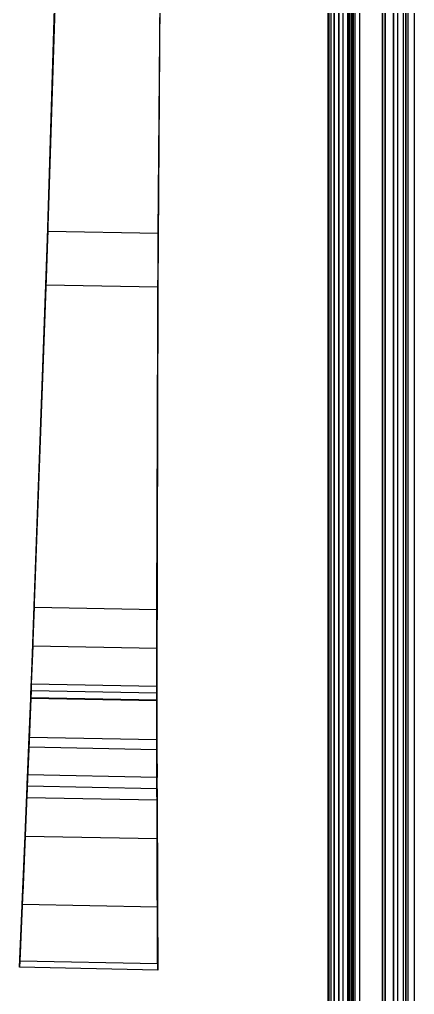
# Model space of a CAD drawing. Extents: x 11992 to 29481, y -6727 to 6811.
# Drawn here: x 15094.4 to 15148.7, y 697.3 to 831.4 of the extents above; entities that cross this region are included whole.
import ezdxf

# ---------------------------------------------------------------- set-up
doc = ezdxf.new("R2010")
doc.units = 0
doc.header["$MEASUREMENT"] = 0
doc.layers.get('0').update_dxf_attribs({"color": 8, "linetype": 'CONTINUOUS'})

msp = doc.modelspace()

# ---------------------------------------------------------------- linework, layer by layer
for p, q in [((15138.32, 1183.99, -2174.8), (15138.32, 669, -2174.8)), ((15138.32, 669, -2111.83), (15138.32, 1183.99, -2111.83)), ((15136.82, 1182.49, -2174.8), (15136.82, 670.5, -2174.8)), ((15136.82, 670.5, -2111.83), (15136.82, 1182.49, -2111.83)), ((15136.91, 1182.49, -2175.46), (15136.91, 670.5, -2175.46)), ((15136.91, 670.5, -2111.18), (15136.91, 1182.49, -2111.18)), ((15137.19, 1182.49, -2110.71), (15137.19, 670.5, -2110.71)), ((15137.19, 1182.49, -2175.93), (15137.19, 670.5, -2175.93)), ((15137.66, 1182.49, -2110.43), (15137.66, 670.5, -2110.43)), ((15137.66, 670.5, -2176.21), (15137.66, 1182.49, -2176.21)), ((15138.85, 1181.96, -2176.3), (15138.85, 671.03, -2176.3)), ((15139.51, 1180.64, -2176.21), (15139.51, 672.35, -2176.21)), ((15139.72, 673.4, -2114.72), (15139.72, 1179.59, -2114.72)), ((15139.81, 673.39, -2114.06), (15139.81, 1179.6, -2114.06)), ((15139.98, 1179.71, -2175.93), (15139.98, 673.28, -2175.93)), ((15140.08, 673.39, -2113.6), (15140.08, 1179.6, -2113.6)), ((15140.25, 673.84, -2175.46), (15140.25, 1179.15, -2175.46)), ((15140.34, 674.02, -2174.8), (15140.34, 1178.97, -2174.8)), ((15140.55, 673.39, -2113.31), (15140.55, 1179.6, -2113.31)), ((15141.21, 673.38, -2113.22), (15141.21, 1179.61, -2113.22)), ((15145.82, 676.5, -2366.98), (15145.82, 1176.49, -2366.98)), ((15145.82, 1176.49, -2124.43), (15145.82, 676.5, -2124.43)), ((15144.32, 1174.99, -2366.98), (15144.32, 678, -2366.98)), ((15144.32, 678, -2124.43), (15144.32, 1174.99, -2124.43)), ((15144.69, 678, -2368.11), (15144.69, 1174.99, -2368.11)), ((15144.69, 1174.99, -2123.31), (15144.69, 678, -2123.31)), ((15146.35, 1174.46, -2122.93), (15146.35, 678.53, -2122.93)), ((15147.21, 680.89, -2364.1), (15147.21, 1172.1, -2364.1)), ((15147.48, 1172.21, -2123.31), (15147.48, 680.78, -2123.31)), ((15147.58, 680.89, -2365.22), (15147.58, 1172.1, -2365.22)), ((15148.71, 680.88, -2365.6), (15148.71, 1172.11, -2365.6)), ((15147.85, 681.53, -2124.43), (15147.85, 1171.46, -2124.43)), ((15098.24, 801.19, -296.61), (15099.48, 840.95, -273.81)), ((15098.28, 802.23, -298.14), (15099.51, 841.99, -275.34)), ((15113.46, 801.94, -298.14), (15113.78, 841.72, -275.34)), ((15113.45, 800.9, -296.61), (15113.77, 840.67, -273.81)), ((15099.32, 835.49, -263.15), (15098.06, 795.81, -284.73)), ((15099.28, 834.38, -261.66), (15098.03, 794.84, -283.17)), ((15113.71, 835.21, -263.15), (15113.42, 795.51, -284.73)), ((15113.7, 834.1, -261.66), (15113.42, 794.54, -283.17)), ((15096.43, 750.49, -327.82), (15098.28, 802.23, -298.14)), ((15098.28, 802.23, -298.14), (15098.24, 801.19, -296.61)), ((15113.46, 801.94, -298.14), (15098.28, 802.23, -298.14)), ((15113.29, 750.16, -327.82), (15113.46, 801.94, -298.14)), ((15113.46, 801.94, -298.14), (15113.45, 800.9, -296.61)), ((15096.39, 749.45, -326.29), (15098.24, 801.19, -296.61)), ((15098.24, 801.19, -296.61), (15098.06, 795.81, -284.73)), ((15113.29, 749.12, -326.29), (15113.45, 800.9, -296.61)), ((15113.45, 800.9, -296.61), (15113.42, 795.51, -284.73)), ((15098.06, 795.81, -284.73), (15096.02, 739.97, -312.72)), ((15098.03, 794.84, -283.17), (15098.06, 795.81, -284.73)), ((15113.42, 795.51, -284.73), (15113.29, 739.64, -312.72)), ((15113.42, 794.54, -283.17), (15113.42, 795.51, -284.73)), ((15098.03, 794.84, -283.17), (15096.02, 739.95, -310.68)), ((15113.42, 794.54, -283.17), (15098.03, 794.84, -283.17)), ((15113.42, 794.54, -283.17), (15113.29, 739.62, -310.68)), ((15096.23, 745.2, -330.85), (15096.43, 750.49, -327.82)), ((15096.43, 750.49, -327.82), (15096.39, 749.45, -326.29)), ((15113.29, 750.16, -327.82), (15096.43, 750.49, -327.82)), ((15113.29, 744.87, -330.85), (15113.29, 750.16, -327.82)), ((15113.29, 750.16, -327.82), (15113.29, 749.12, -326.29)), ((15096.39, 749.45, -326.29), (15096.02, 739.97, -312.72)), ((15096.18, 744.16, -329.32), (15096.39, 749.45, -326.29)), ((15113.29, 743.83, -329.32), (15113.29, 749.12, -326.29)), ((15113.29, 749.12, -326.29), (15113.29, 739.64, -312.72)), ((15095.98, 739.04, -334.38), (15096.23, 745.2, -330.85)), ((15096.23, 745.2, -330.85), (15096.18, 744.16, -329.32)), ((15113.29, 744.87, -330.85), (15096.23, 745.2, -330.85)), ((15113.29, 738.7, -334.38), (15113.29, 744.87, -330.85)), ((15113.29, 744.87, -330.85), (15113.29, 743.83, -329.32)), ((15095.94, 738, -332.86), (15096.18, 744.16, -329.32)), ((15096.18, 744.16, -329.32), (15096.02, 740.06, -320.11)), ((15113.29, 737.66, -332.86), (15113.29, 743.83, -329.32)), ((15113.29, 743.83, -329.32), (15113.29, 739.72, -320.11)), ((15096.02, 740.06, -320.11), (15095.66, 731.05, -324.37)), ((15095.73, 732.64, -338.05), (15095.98, 739.04, -334.38)), ((15095.94, 738.08, -319.02), (15096.02, 740.06, -320.11)), ((15096.02, 739.97, -312.72), (15095.94, 738.02, -313.59)), ((15095.94, 738, -311.66), (15096.02, 739.95, -310.68)), ((15095.98, 739.04, -334.38), (15095.94, 738, -332.86)), ((15113.29, 738.7, -334.38), (15095.98, 739.04, -334.38)), ((15096.02, 739.97, -312.72), (15096.02, 740.06, -320.11)), ((15096.02, 739.97, -312.72), (15096.02, 739.95, -310.68)), ((15113.29, 739.62, -310.68), (15096.02, 739.95, -310.68)), ((15113.29, 737.74, -319.02), (15113.29, 739.72, -320.11)), ((15113.29, 739.72, -320.11), (15113.3, 730.7, -324.37)), ((15113.29, 739.64, -312.72), (15113.29, 739.72, -320.11)), ((15113.29, 739.64, -312.72), (15113.29, 739.62, -310.68)), ((15113.29, 739.64, -312.72), (15113.29, 737.68, -313.59)), ((15113.29, 737.66, -311.66), (15113.29, 739.62, -310.68)), ((15095.94, 738, -332.86), (15095.66, 731.05, -324.37)), ((15095.94, 738.08, -319.02), (15095.67, 731.28, -322.23)), ((15095.69, 731.6, -336.52), (15095.94, 738, -332.86)), ((15095.94, 738.08, -319.02), (15095.94, 738.02, -313.59)), ((15113.29, 737.74, -319.02), (15095.94, 738.08, -319.02)), ((15095.94, 738, -311.66), (15095.94, 738.02, -313.59)), ((15113.29, 737.68, -313.59), (15095.94, 738.02, -313.59)), ((15113.29, 737.66, -311.66), (15095.94, 738, -311.66)), ((15113.3, 732.3, -338.05), (15113.29, 738.7, -334.38)), ((15113.29, 738.7, -334.38), (15113.29, 737.66, -332.86)), ((15113.29, 737.74, -319.02), (15113.3, 730.94, -322.23)), ((15113.29, 737.74, -319.02), (15113.29, 737.66, -311.66)), ((15113.3, 731.26, -336.52), (15113.29, 737.66, -332.86)), ((15113.29, 737.66, -332.86), (15113.3, 730.7, -324.37)), ((15095.17, 719.01, -345.87), (15095.73, 732.64, -338.05)), ((15095.73, 732.64, -338.05), (15095.69, 731.6, -336.52)), ((15113.3, 732.3, -338.05), (15095.73, 732.64, -338.05)), ((15113.33, 718.66, -345.87), (15113.3, 732.3, -338.05)), ((15113.3, 732.3, -338.05), (15113.3, 731.26, -336.52)), ((15095.12, 717.97, -344.34), (15095.69, 731.6, -336.52)), ((15095.69, 731.6, -336.52), (15095.45, 725.85, -320.52)), ((15095.66, 731.05, -324.37), (15095.45, 725.85, -320.52)), ((15095.67, 731.28, -322.23), (15095.52, 727.47, -319.4)), ((15095.67, 731.28, -322.23), (15095.66, 731.05, -324.37)), ((15113.3, 730.94, -322.23), (15095.67, 731.28, -322.23)), ((15113.33, 717.61, -344.34), (15113.3, 731.26, -336.52)), ((15113.3, 731.26, -336.52), (15113.3, 730.7, -324.37)), ((15113.3, 730.94, -322.23), (15113.3, 730.7, -324.37)), ((15113.3, 730.94, -322.23), (15113.31, 727.12, -319.4)), ((15095.45, 725.85, -320.52), (15095.52, 727.47, -319.4)), ((15095.45, 725.93, -318.27), (15095.52, 727.47, -319.4)), ((15113.31, 727.12, -319.4), (15095.52, 727.47, -319.4)), ((15113.31, 725.51, -320.52), (15113.31, 727.12, -319.4)), ((15113.31, 725.58, -318.27), (15113.31, 727.12, -319.4)), ((15095.45, 725.85, -320.52), (15094.84, 711.21, -330.03)), ((15095.45, 725.93, -318.27), (15095.39, 724.33, -319.3)), ((15095.45, 725.85, -320.52), (15095.39, 724.33, -319.3)), ((15113.31, 725.58, -318.27), (15095.45, 725.93, -318.27)), ((15113.31, 725.58, -318.27), (15113.31, 723.99, -319.3)), ((15113.31, 725.51, -320.52), (15113.35, 710.85, -330.03)), ((15113.31, 725.51, -320.52), (15113.31, 723.99, -319.3)), ((15094.77, 709.66, -328.83), (15095.39, 724.33, -319.3)), ((15113.31, 723.99, -319.3), (15095.39, 724.33, -319.3)), ((15113.36, 709.3, -328.83), (15113.31, 723.99, -319.3)), ((15095.17, 719.01, -345.87), (15094.4, 701.01, -356.19)), ((15095.17, 719.01, -345.87), (15095.12, 717.97, -344.34)), ((15113.33, 718.66, -345.87), (15095.17, 719.01, -345.87)), ((15094.5, 703.2, -352.81), (15095.12, 717.97, -344.34)), ((15095.12, 717.97, -344.34), (15094.84, 711.21, -330.03)), ((15113.33, 718.66, -345.87), (15113.4, 700.64, -356.19)), ((15113.33, 718.66, -345.87), (15113.33, 717.61, -344.34)), ((15113.39, 702.84, -352.81), (15113.33, 717.61, -344.34)), ((15113.33, 717.61, -344.34), (15113.35, 710.85, -330.03)), ((15094.52, 703.78, -344.02), (15094.84, 711.21, -330.03)), ((15094.77, 709.66, -328.83), (15094.84, 711.21, -330.03)), ((15113.38, 703.41, -344.02), (15113.35, 710.85, -330.03)), ((15113.36, 709.3, -328.83), (15113.35, 710.85, -330.03)), ((15094.77, 709.66, -328.83), (15094.44, 701.84, -343.55)), ((15113.36, 709.3, -328.83), (15094.77, 709.66, -328.83)), ((15113.36, 709.3, -328.83), (15113.39, 701.47, -343.55)), ((15094.4, 701.01, -356.19), (15094.5, 703.2, -352.81)), ((15094.44, 701.84, -343.55), (15094.52, 703.78, -344.02)), ((15094.52, 703.78, -344.02), (15094.5, 703.2, -352.81)), ((15113.39, 701.47, -343.55), (15113.38, 703.41, -344.02)), ((15113.4, 700.64, -356.19), (15113.38, 703.41, -344.02)), ((15094.44, 701.84, -343.55), (15094.4, 701.01, -356.19)), ((15113.39, 701.47, -343.55), (15094.44, 701.84, -343.55)), ((15113.39, 701.47, -343.55), (15113.4, 700.64, -356.19)), ((15113.4, 700.64, -356.19), (15094.4, 701.01, -356.19))]:
    msp.add_line(p, q)

doc.saveas('drawing.dxf')
